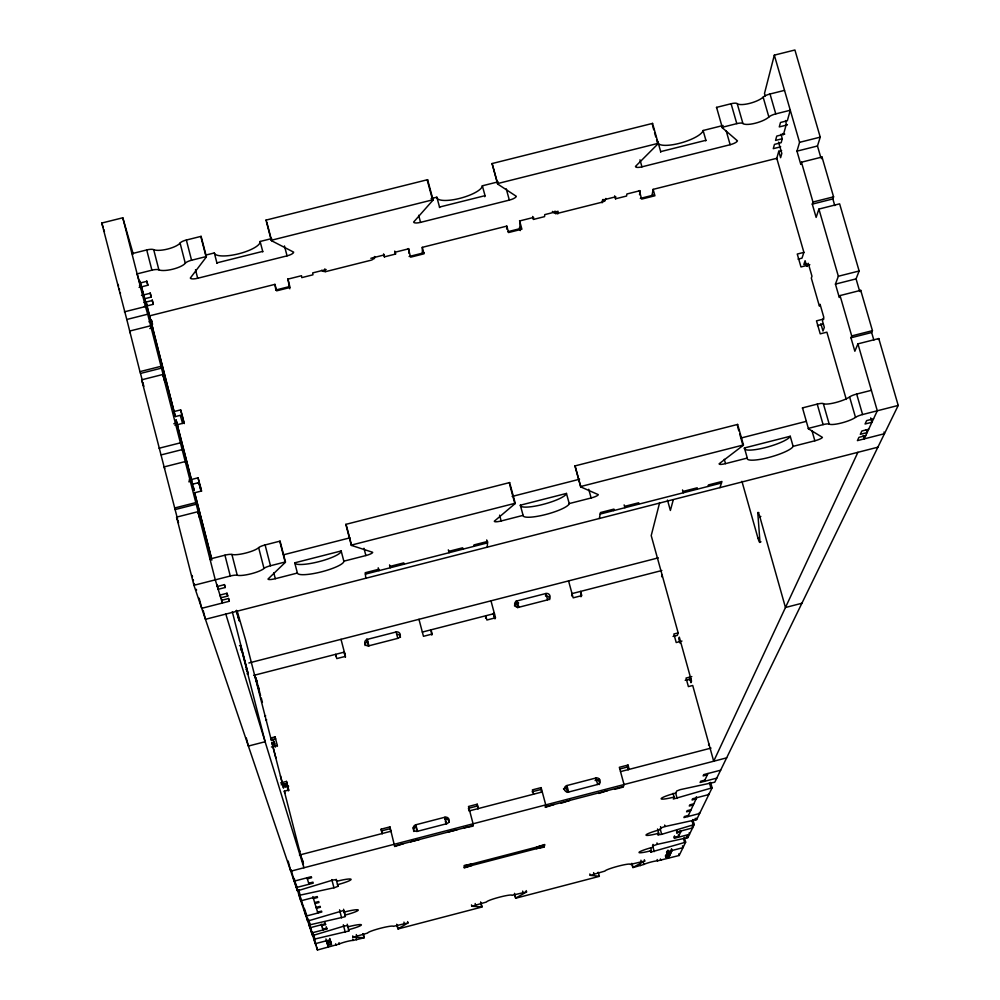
<?xml version="1.0" encoding="UTF-8"?>
<svg xmlns="http://www.w3.org/2000/svg" width="1000" height="1000" viewBox="0 0 1000 1000"><rect width="100%" height="100%" fill="white"/><g stroke="black" fill="none" stroke-linecap="round" stroke-linejoin="round"><path stroke-width="1.5" d="M448.35 831.988L457.05 829.725M462.65 549.237L462.688 547.8L449.1 551.275L449.1 552.7L448.338 549.862M464.3 827.837L472.975 826.162L473.088 823.787L468.512 806.475L477.225 804.212L478.375 808.538M473.95 546.337L474 544.913L487.575 541.438L487.275 547.175M472.275 865.362L464.25 867.95L464.338 865.438L472.362 863.85M485.613 618.263L485.75 615.763L486.887 620.013L495.525 617.788L490.975 600.825M506.65 229.075L506.812 226.112L422.275 247.35L422.4 253.162M477.887 808.938L477.225 804.212M557.812 213.938L558.075 211.275L544.738 214.625L544.562 216.625L533.462 219.425L533.612 217.425L520.275 220.775L519.75 228.7L507.788 231.713M692.862 819.525L694.237 824.538L661.675 834.338L658.062 834.862L658.725 833.275L657.55 828.975M602.125 202.812L602.487 200.125L615.8 196.775L615.5 198.812L626.575 196.025L626.9 193.988L640.2 190.65L639.513 194.713M347.225 924.212L348.862 930.975L348.587 929.7A13.575 1.462 -14.6 0 0 361.375 924.85A13.575 1.462 -14.6 0 0 347.887 926.85L347.512 925.562L344.05 926.1L312.562 935.575L309 925.037L344.762 916.812L345.337 916.413L343.575 909.262M571.638 595.875L572.025 593.6L661.85 570.513M541.55 792.4L541.112 787.625L532.4 789.875L533.562 794.2M652.025 195.463L653.125 189.363L776.787 158.3L803.9 252.375L801.988 258.163L798.025 259.163M536.287 848.688L544.175 847.125L544.7 844.5L536.575 847.113M599.35 518.488L600.462 512.55L613.975 509.1L613.675 510.588M554.075 804.488L545.288 807.362L545.75 804.9L541.112 787.625M561.312 802.613L561.175 803.225L569.975 800.362M567.525 792.387L566.362 788.088L566.925 785.537L595.9 778A3.375 3.337 18 0 1 600.037 780.387A3.375 3.337 18 0 1 597.65 784.475L568.663 792.013A3.375 3.35 15.4 0 1 564.525 789.613A3.375 3.35 15.4 0 1 566.925 785.537L568.663 792.013M638.4 504.263L638.75 502.762L625.237 506.213L624.913 507.713L624.138 504.888M659.663 502.575L651.213 535.6L678.162 632.913L677.362 635.35L673.062 636.45M820.837 157.55L817.475 146L820.238 137.15L794.912 50L774.325 55.138L764.5 93.45L765.225 95.938M673.225 499.988L670.375 510.462L667.475 500.05M776.513 159.262L778.763 151.263L781.612 150.55M780.975 134.262L782.275 138.737L781.162 142.7L774.463 144.388L773.275 148.675L780.7 146.812M598.875 792.837L598.7 793.475L607.537 790.588M661.612 576.737L662.113 574.975M696.787 489.325L697.237 487.8L683.75 491.25L683.312 492.775L682.525 489.95M834.788 205.588L832.85 198.938L833.575 196.838L822.013 157.037L801.45 162.2L800.788 164.363L796.963 151.15L799.575 142.338L774.325 55.138M614.763 788.713L614.562 789.35L623.212 787.1L624.038 784.538L619.338 767.3L628.025 765.05L629.2 769.35M708 486.463L708.475 484.925L721.95 481.475L719.963 487.625M296.15 884.4L298.962 895.4L334.55 887.65L337.912 886.35L337.575 884.65A14.375 1.725 -14.6 0 0 351.075 879.35A14.375 1.725 -14.6 0 0 336.763 881.3L336.275 879.613L332.8 880.075L297.413 890.837L193.938 585.3L176.588 517.125L197.875 511.712L199.75 517.9L162.812 374.487L141.662 379.825L177.537 518.987M628.162 769.887L627.388 767.038L628.025 765.05M821.488 158.663L822.013 157.037M859.712 291.425L856.062 278.888L859.137 270.988L839.625 203.85L818.9 209.075L816.137 217.413L812.288 204.125L812.975 202.025L801.45 162.2M807.2 266.425L808.25 263.3L811.975 276.238L811.325 278.137L819.4 306.163L820.075 304.312L823.812 317.3L822.463 320.95L824.325 327.425L822.975 331.037L820.85 323.638M873.838 340.087L871.65 332.525L872.438 330.662L860.725 290.325L840.037 295.575L839.3 297.5L835.438 284.113L838.35 276.25L818.9 209.075M689.212 679.95L689.775 678.425L690.962 682.688L691.525 681.175L679.325 637.137L678.787 638.75L679.963 643M860.238 291.537L860.725 290.325M673.075 793.35L674.087 797.038A14.3 1.713 -15.2 0 1 661.162 798.625A14.3 1.713 -15.2 0 1 675.788 793.037L676.712 790.987L680.263 789.638L714.788 782.188L898.213 405.438L878.775 338.562L857.925 343.862L854.85 351.25L850.962 337.788L851.712 335.925L840.037 295.575M650.6 847.887L651.35 850.65L650.738 852.087L650.362 850.713M694.237 824.538L687.875 837.6L657.038 844.412L653.512 845.688L652.788 847.262A13.5 1.45 -15.2 0 0 639.05 852.35A13.5 1.45 -15.2 0 0 651.35 850.65M710.6 782.387L712.1 787.825L696.637 819.613L664.475 826.663L661.05 827.925L660.263 829.625A13.987 1.562 -15.2 0 0 646.012 834.975A13.987 1.562 -15.2 0 0 658.725 833.275M674.087 797.038L673.35 799.025L712.1 787.825M878.375 339.487L878.775 338.562M708.512 744.975L708.938 744.038M669.013 854.8L669.388 856.15L665.775 857.1L665.825 854.812M670.738 853.275L667.1 854.225L666.963 851.237M671.2 850.1L671.575 851.462L667.925 852.412L667.987 850.1M689.087 832.925L689.475 834.325L674.438 838.25L674.513 835.837M680.3 830.525L680.688 831.938L676.888 832.938L676.975 830.487M678.2 837.275L681.162 830.913M704.287 781.375L707.975 773.487M857.913 452.312L713.7 761.225L692.712 685.475L688.4 686.6L686.038 678.05L691.787 676.562M631.725 863.562L632.825 867.6L643.938 864.425A7.475 0.775 -15.1 0 1 651 862.038A7.475 0.775 -15.1 0 1 657.525 860.875L679.175 855.487L685.65 842.188L684.325 837.35M480.613 902.188L481.863 906.925L471.863 906.25L486.5 902.013A13.213 1.4 -14.9 0 1 499.45 897.175A13.213 1.4 -14.9 0 1 512.05 895.337L526.538 891.912M337.938 886.312L336.2 879.375M599.25 876.263L590.212 875.337L604.913 871.087A13.2 1.388 -15.1 0 1 618.225 866.162A13.2 1.388 -15.1 0 1 630.375 864.438L644.712 861.038L633.025 867.438L631.925 863.388M353.113 937.237L367.675 933.05A13.25 1.4 -14.7 0 1 380.262 928.312A13.25 1.4 -14.7 0 1 393.312 926.363L408 922.938L398.075 928.812L397.025 924.75M131.95 253.65L146.725 249.95A7.212 2.1 -13.9 0 1 153.7 249.662A14.438 4.213 -14 0 0 167.587 249.062A14.438 4.213 -14 0 0 180.075 243.05A7.2 2.1 -14.1 0 1 186.35 240.037L201.1 236.35L206.337 256.537A7.225 2.062 -14.2 0 1 206.175 257.188L190.325 278.05A7.113 2 -14.1 0 0 197.688 278.263L287.062 255.85A7.1 2 -14.6 0 0 293.637 252.138L271.663 240.787A7.2 2.062 -14.5 0 1 271.275 240.275L265.988 220.113L427.587 179.688L433.025 199.75A7.188 2.062 -15.3 0 1 432.738 200.425L413.65 222.037A7.075 2 -15.2 0 0 420.562 222.362L509.338 200.1A7.075 1.988 -15.6 0 0 516.287 196.3L497.788 184.125A7.188 2.05 -15.6 0 1 497.525 183.588L492.038 163.562L652.55 123.4L658.188 143.338A7.188 2.037 -16.3 0 1 657.788 144.05L635.5 166.4A7.075 1.975 -16.2 0 0 641.95 166.838L730.15 144.713A7.075 1.963 -16.6 0 0 737.45 140.838L722.4 127.85L716.562 107.375L731.087 103.737A7.175 2.05 -16.7 0 1 737.225 103.637A14.375 4.125 -16.8 0 0 749.438 103.438A14.375 4.125 -16.8 0 0 763.138 97.15A7.175 2.05 -16.9 0 1 770.025 94L784.525 90.375M348.837 931.012L313.825 939.275L311.863 931.6M209.95 559.012L224.938 555.188A7.312 1.538 -14.2 0 1 231.912 554.462A14.65 3.075 -14.3 0 0 245.787 553.038A14.65 3.075 -14.3 0 0 258.65 547.65A7.312 1.538 -14.4 0 1 265.1 544.95L280.05 541.125L285.438 561.925A7.325 1.5 -14.4 0 1 285.238 562.425L267.987 579.075A7.212 1.45 -14.4 0 0 275.3 578.7L297.387 573.05A23.975 4.812 -14.5 0 0 321.388 571.862A23.975 4.812 -14.5 0 0 343.837 561.175L365.875 555.55A7.2 1.45 -14.7 0 0 372.688 552.312L351.625 545.462A7.312 1.5 -14.7 0 1 351.275 545.112L345.825 524.362L509.625 482.575L515.225 503.25A7.3 1.487 -15.2 0 1 514.888 503.775L494.312 521.225A7.188 1.438 -15.1 0 0 501.163 520.975L523.1 515.363A23.887 4.787 -15.3 0 0 545.55 514.55A23.887 4.787 -15.3 0 0 569.225 503.575L591.125 497.975A7.175 1.438 -15.4 0 0 598.312 494.65L580.825 486.938A7.287 1.487 -15.4 0 1 580.6 486.55L574.95 465.925L737.625 424.425L743.438 444.963A7.287 1.475 -15.9 0 1 742.975 445.525L719.125 463.775A7.175 1.425 -15.8 0 0 725.5 463.638L747.288 458.062A23.887 4.737 -16 0 0 768.213 457.625A23.887 4.737 -16 0 0 793.125 446.35L814.862 440.788A7.188 1.425 -16.1 0 0 822.425 437.375L808.462 428.8L802.5 407.887L817.225 404.125A7.275 1.5 -16.2 0 1 823.325 403.625A14.588 3.013 -16.3 0 0 835.487 402.6A14.588 3.013 -16.3 0 0 849.6 396.925A7.275 1.5 -16.3 0 1 856.675 394.062L871.375 390.325M363.2 933.7L364.25 937.775L353.2 940.413A7.512 0.787 -14.6 0 0 346.112 941.7A7.512 0.787 -14.6 0 0 339.387 944L317.45 950L313.825 939.275M298.962 895.4L307.65 921.062L342.987 910.675L343.938 910.7L345.337 916.413M650.775 852.163L685.65 842.188M308.7 920.775L308.387 919.287M298.1 890.65L298.463 891.663M307.65 921.062L306.725 917.412M720.688 770.188L703.737 774.6L703.15 775.875L707.375 774.775M307.337 878.85L311.613 877.738L311.3 876.688L294.137 881.162L291.238 869.8M308.688 883.238L312.925 882.138L313.225 883.162L296.312 887.562L294.163 879.163M704.875 780.138L700.688 781.225L700.113 782.463L716.838 778.112M313.412 898.587L317.5 897.525L317.225 896.562L300.8 900.837L298.975 893.7M696.112 798.9L692.062 799.95L692.6 798.787L708.825 794.562L708.55 793.55M314.65 902.6L318.7 901.55L318.988 902.487L314.938 903.538M693.825 803.8L689.812 804.85L689.287 805.987L693.288 804.95M464.325 865.95L544.587 845.025M464.263 867.45L544.275 846.6M316.125 907.387L320.138 906.338L320.4 907.262L316.4 908.3M691.087 809.65L687.125 810.688L686.612 811.8L690.575 810.775M317.587 912.138L321.55 911.1L321.812 912L305.988 916.125L303.975 908.25M688.375 815.462L684.463 816.488L683.95 817.588L699.613 813.5L699.338 812.525M677.362 831.912L692.588 827.938L692.2 826.513M324.95 922.325L325.562 924.6L321.725 925.6L321.362 924.175M674.9 837.25L678.675 836.263L678.288 834.862M326.262 926.725L326.863 928.975L311.675 932.938L310.038 926.55M668.363 851.462L682.987 847.65L682.487 845.825M329.738 938.438L330.325 940.588L326.637 941.55L325.925 938.938M667.525 853.275L671.175 852.325L670.612 850.288M327.1 943.037L330.775 942.075L330.012 939.237M327.587 944.625L331.25 943.675L331.475 944.438L327.825 945.387L327.3 943.337M666.2 856.175L669.825 855.225M280.625 782.913L286.462 781.4L287.025 783.337L281.212 784.837M685.2 680.337L690.938 678.85M287.325 784.4L284.65 785.088L285.163 786.85L287.838 786.162M288.625 786.225L287.2 786.587L286.887 785.512M225.812 614.087L303.925 867.775L284.3 791.162L288.675 790.037M382.163 833.8L381.175 829.163L389.925 826.888L394.688 846.525L403.35 843.688M381.413 830.925L390.125 828.662L389.925 826.888M477.125 806.062L468.438 808.325L469.2 811.2M532.1 791.787L540.775 789.525M620.175 768.9L627.388 767.038M299.438 855.025L391.05 831.225M469.65 810.8L542.263 791.938M620.513 771.612L711.038 748.088M413.062 827.913L415.962 827.163L415.812 824.788L444.925 817.225A3.388 3.362 -1.8 0 1 449.062 819.625A3.388 3.362 -1.8 0 1 446.637 823.725L417.525 831.287A3.388 3.362 -7.1 0 1 413.387 828.888A3.388 3.362 -7.1 0 1 415.812 824.788L417.525 831.287M447.837 818.875L444.938 819.638L444.925 817.225L446.637 823.725M563.475 788.838L566.362 788.088M595.2 780.588L599.525 779.463M726.7 757.85L290.763 871.188L288.175 861.038M394.637 845.95L473 825.575M545.4 806.75L623.413 786.462M240.512 649.912L241.562 649.65M758.812 512.562L757.788 512.825A5.675 0.762 75.7 0 1 759.825 516.712L760.85 516.45M248.837 662.987L658.35 557.85M246.038 669.65L247.062 669.375M741.925 481.312L757.962 538.162L758.975 537.9M396.125 631.975L367.25 639.4A3.362 3.3 -6.4 0 0 364.837 643.425A3.362 3.3 -6.4 0 0 368.925 645.788L397.8 638.362A3.35 3.3 -4 0 0 400.213 634.338A3.35 3.3 -4 0 0 396.125 631.975L397.8 638.362M518.675 602.987L516.888 603.438A3.337 3.275 5.4 0 0 514.487 605.887M247.05 673.825L248.175 673.863L240.463 645.175L265.125 741.737L248.375 746.05L246.312 737.975M757.962 538.162A5.613 0.737 75.6 0 0 759.975 542.062L760.987 541.8M253.625 675.413L344.35 652.1L344.825 655.25M422.337 632.062L494.387 613.55L494.162 616.875L493.413 614.062M518.85 607.263L547.6 599.875A3.35 3.287 7.4 0 0 549.975 595.862A3.35 3.287 7.4 0 0 545.875 593.513L517.137 600.9A3.35 3.287 5.4 0 0 514.75 604.913A3.35 3.287 5.4 0 0 518.85 607.263L517.137 600.9L516.888 603.438L516.2 600.913M256.775 684.075L257.538 683.875M264.913 716.087L265.688 715.888M265.95 720.1L266.712 719.9M275.05 736.9L270.688 738.025L271.3 740.1L275.65 738.975L275.05 736.9L277.475 746.125M678.162 632.913L673.85 634.025L676.213 642.537L681.95 641.05M801.938 603.25L785.462 607.5L759.825 516.712M272.062 740.288L273.538 739.9M272.688 742.913L274.163 742.525L274.5 743.688L272.325 744.338M273.188 744.325L274.137 744.075M271.438 747L277.25 745.5M283.587 554.775L349.95 537.837M512.15 496.438L579.562 479.225M741 438.025L806.075 421.413M193.938 585.3L230.275 576.013A7.325 1.487 -14.3 0 1 237.25 575.262A14.663 3 -14.3 0 0 251.125 573.775A14.663 3 -14.3 0 0 264 568.425A7.312 1.487 -14.4 0 1 270.475 565.75L285.438 561.925M351.275 545.112L515.225 503.25M580.6 486.55L743.438 444.963M898.213 405.438L862.588 414.538A7.287 1.462 -16.3 0 0 855.5 417.375A14.6 2.938 -16.2 0 1 841.363 423.013A14.6 2.938 -16.2 0 1 829.2 424.087A7.287 1.462 -16.2 0 0 823.1 424.625L808.363 428.387A7.3 1.462 -16.2 0 0 808.462 428.8M297.387 573.05L294.738 562.825L341.163 550.962L343.837 561.175M523.1 515.363L520.337 505.2L566.45 493.425L569.225 503.575M747.288 458.062L744.438 447.962L790.238 436.262L793.125 446.35M217.325 586.487L224.375 584.675L225.212 587.5L218.188 589.288L217.062 584.875M873.55 418.825L866.625 420.6L865.062 424L871.95 422.238L870.7 417.9M219.963 595.075L226.938 593.288L227.75 596.038L220.812 597.812L220.062 594.913M868.675 429.25L861.85 431L860.312 434.325L867.125 432.575L866.3 429.725M221.575 600.312L228.5 598.55L229.3 601.263L201.725 608.312L199.15 598.188M865.713 435.613L858.925 437.35L857.412 440.625L884.463 433.713L883.975 432.05M365.375 574.125L487.5 542.875L486.7 539.938M600.175 514.05L721.45 483.013M877.887 447.2L205.45 619.3L203.188 610.438M239.5 645.738L240.538 645.462M159.075 448.237L180.287 442.875M838.35 276.25L859.137 270.988M161.238 454.888L182.288 449.562M835.438 284.113L856.062 278.888M188.975 480.125L198.025 477.825L199.375 482.463L191.875 484.375M823.888 318.988L816.488 320.863L820.225 333.85L826.888 332.163L846.287 399.438M188.787 481.788L191.688 481.05L180.562 437.8L176.713 423.013L173.812 423.75M817.45 325.562L823.337 324.062M197.85 483.113L198.875 482.85L201.012 490.138M211.838 560.163L194.613 492.762L201.4 491.037L198.025 477.825M174.625 508L195.775 502.625M851.712 335.925L872.438 330.662M175.138 509.562L196.25 504.2M850.962 337.788L871.65 332.525M133.25 254.075L122.788 217.787L101.788 223.038L126.788 319.475L147.713 314.212L164.95 381.662L162.812 374.487M796.963 151.15L817.475 146M326.138 269.538L312.7 272.9L312.95 274.812L301.775 277.625L301.512 275.712L288.075 279.088L289.212 286.637L275.637 290.05M370.863 258.3L384.275 254.925L384.387 256.863L395.538 254.062L395.438 252.125L408.837 248.762L409 253.412M287.787 278.837L290.062 287.462L276.637 290.837L274.938 284.363L149.412 315.887L175.35 416.575L182.075 414.875L184.3 423.575M149 321.875L152.012 321.112M409.113 256.512L424.062 252.75M640.337 198.4L653.962 194.975M149.8 328.55L152.6 327.6M126.788 319.475L139.938 371.625L160.95 366.337M812.975 202.025L833.575 196.838M139.938 371.625L140.512 373.425L161.488 368.137M812.288 204.125L832.85 198.938M173.863 411.587L180.637 409.888L182.075 414.875M803.9 252.375L797.262 254.05L800.975 266.95L809.825 264.713M806.65 263.812L803.825 264.525L805.1 260.7L806.725 266.325M174.963 425.288L183.988 423L180.637 409.888M205.613 255.125L214.325 252.95A23.613 6.775 -14.3 0 0 238.5 253.837A23.613 6.775 -14.3 0 0 260.113 241.475L271.7 238.575M431.087 198.65L436.85 197.2A23.525 6.737 -15.4 0 0 459.525 198.438A23.525 6.737 -15.4 0 0 482.337 185.8L498.175 181.838M660.65 152.137A23.537 6.6 -16.4 0 1 660.688 151.625L657.913 141.825A23.525 6.662 -16.5 0 0 679.087 143.412A23.525 6.662 -16.5 0 0 703.1 130.5L723.112 125.487M206.337 256.537L191.562 260.238A7.212 2.062 -14.1 0 0 185.287 263.238A14.45 4.138 -14 0 1 172.775 269.2A14.45 4.138 -14 0 1 158.887 269.85A7.212 2.062 -13.9 0 0 151.912 270.175L137.113 273.888L139.812 283.075L146.762 281.337L147.875 285.238L139.125 287.438M271.275 240.275L433.025 199.75M497.525 183.588L658.188 143.338M786.825 125.025L779.275 126.925L780.5 122.475L787.325 120.763L790.275 110.25L775.763 113.888A7.188 2.013 -16.9 0 0 768.875 117.013A14.387 4.05 -16.8 0 1 755.138 123.263A14.387 4.05 -16.8 0 1 742.925 123.513A7.175 2.025 -16.7 0 0 736.8 123.637L722.262 127.287A7.188 2.025 -16.7 0 0 722.4 127.85M214.325 252.95L216.9 262.875L262.712 251.388L260.113 241.475M439.588 207.55A23.537 6.675 -15.4 0 1 439.525 207.062L485.037 195.662L482.337 185.8M660.688 151.625L705.888 140.3L703.1 130.5M139.475 285.387L140.762 285.062L141 285.95M139.575 287.062L140.875 286.737L143.363 295.2L141.688 288.525M787.425 124.625L786.15 124.938L783.5 134.388A5.288 0.862 76.6 0 1 782.475 133.55M141.488 295.45L150.175 293.275L151.263 297.075L144.412 298.8L139.675 280.812M784.762 134.075L776.75 136.075L775.55 140.425L782.275 138.737M144.05 302.5L152.25 300.55L153.325 304.312L144.25 306.588M124.375 311.85L145.463 306.55L147.713 314.212M799.575 142.338L820.238 137.15M314.5 939.1L314.275 938.312M314.825 939.025L313.825 934.825M300.087 895.138L298.75 889.613M353.1 940.413L352.75 939.062M194.525 584.475L194.213 583.488M196.213 589.5L196.5 590.3L196.325 589.438M300.087 896.137L302.55 904.538M314.662 940.425L315.212 942.038M304.25 908.15L306.7 915.438M309.062 922.45L309.513 923.8M313.5 935.925L313.25 934.925L313.5 935.65M176.588 517.125L177.488 519.825M177.738 520.588L178.5 522.888M164.7 468.537L164.175 466.9L185.287 461.55L185.775 463.188M141.662 379.825L143.525 385.625M143.812 386.512L143.737 386.112M130.213 332.938L129.613 331.062L150.6 325.788L151.15 327.675M120.275 292.575L120.487 293.263M101.788 223.038L103.125 227.35M103.8 229.488L104.462 231.625M307.013 877.812L309 884.262M321.475 924.762L323.075 929.963M326.4 940.775L328.363 947.15L327.95 945.562M299.462 850.375L299.812 851.513M302.325 859.688L302.65 860.788M300.587 854.725L303.412 863.962L302.688 861.112M194.613 492.762L211.45 557.85M284.3 791.162L284.875 793.062M187.375 464.738L187.85 466.312M280.45 775.825L282.85 785.062L282.462 783.787M193.375 487.638L194.288 490.7L176.025 419.75L177 423.05M283.188 786.812L283.575 788.1L271.775 742.288L272.188 743.662M176.713 423.013L177.7 426.3M273.288 747.95L275.887 757.887L275.688 757.212M325.562 924.6L325.312 923.763L309.925 927.775L308.087 920.6M326.863 928.975L326.625 928.15L322.812 929.137L322.45 927.712M330.325 940.588L330.1 939.812L315.312 943.675L313.663 937.237M330.775 942.075L330.538 941.3L326.863 942.262L326.5 940.888M147.375 306.462L146.062 302L175.35 416.575M151.275 319.837L152.575 324.3M236.188 610.612L239.188 620.875L236.488 610.337M255.875 678L257.413 683.275M139.575 281.025L140.363 283.712M140.475 284.1L140.762 285.062M144.412 298.8L145.425 302.262M151.012 321.362L140.75 283.962M254.587 675.163L258.275 687.763M260.575 695.612L258.062 686.525M273.95 741.312L275.587 746.925M151.613 324.212L152.475 327.15M255.675 679.438L256.125 680.962M180.512 416.238L182.625 423.525M237.075 610.725L245.475 639.612L271.3 740.1M857.925 343.862L877.3 410.788L864.175 438.888L863.225 435.575M770.025 94L775.763 113.888M856.675 394.062L862.588 414.538M778.562 142.162L781.812 153.438L780.612 157.688L778.763 151.263M763.138 97.15L768.875 117.013M849.6 396.925L855.5 417.375M737.225 103.637L742.925 123.513M823.325 403.625L829.2 424.087M731.087 103.737L736.8 123.637M817.225 404.125L823.1 424.625M726.15 130.725L730.15 144.713M811.975 430.712L814.862 440.788M652.55 125.538L653.763 129.8M654.562 132.65L655.775 136.925M656.575 139.775L657.788 144.05M737.588 426.463L738.838 430.863M739.663 433.787L742.975 445.525M301.212 900.55L300.938 899.538M653.125 189.363L654.938 195.763L641.663 199.1L639.263 190.562M639.975 159.825L641.95 166.838M724.287 459.3L725.5 463.638M248.075 673.562L232.3 611.725M614.675 195.85L615.5 198.812M555.013 211.062L555.763 213.8M709.412 782.712L710.925 788.162M696.388 796.712L696.663 797.725L687.875 816.562L687.6 815.588M532.65 216.45L533.462 219.425M696.237 818.162L696.637 819.613M695.138 818.438L695.537 819.875M691.95 820.55L693.138 824.837M519.55 220.625L521.9 229.2L508.575 232.55L506.812 226.112M675.65 793L677.138 798.438M687.3 835.512L687.875 837.6M519.438 227.587L520.262 230.588M686.438 836.462L686.825 837.862M506.25 188.837L509.338 200.1M588.737 489.288L591.125 497.975M683.438 838.337L684.575 842.487M676.5 831.513L676.888 832.938M497.788 184.125L492.3 164.112A7.175 2.087 -15.6 0 1 492.038 163.562M580.825 486.938L575.163 466.312A7.287 1.525 -15.4 0 1 574.95 465.925M674.062 836.85L674.438 838.25M678.737 853.913L679.175 855.487M671.525 848.688L672.025 850.512L668.375 858.312L667.825 856.3M664.65 825.062L665.037 826.513M667.55 851.05L667.925 852.412M660.537 826.6L660.938 828.05M660.113 828.625L661.675 834.338M666.538 852.188L667.1 854.225M665.4 855.75L665.775 857.1M657.675 833.4L658.062 834.825M656.988 842.913L657.375 844.312M660.425 858.95L660.788 860.3M653.037 844.388L653.413 845.788M657.163 859.525L657.525 860.875M652.537 845.4L654.225 851.612M580.95 596.775L580.638 591.388L581.8 595.625L573.175 597.837L568.562 580.9M644.35 859.737L644.712 861.1M643.575 863.075L643.938 864.425M640.913 860.225L641.275 861.587M640.05 864.275L640.413 865.612M547.6 599.875L545.875 593.513L545.538 596.087A3.337 3.275 7.4 0 1 549.7 599.65M595.9 778L597.65 784.475M436.85 197.2L439.525 207.062M432.738 200.425L427.312 180.375A7.188 2.087 -15.3 0 0 427.587 179.688M509.7 484.588L514.888 503.775M598.162 872.212L599.362 876.35L515.588 898.238L514.513 894.175M418.65 215.312L420.562 222.362M499.588 515.163L501.163 520.975M593.625 872.575L593.987 873.938M422.275 247.35L424.012 253.8L410.637 257.162L408.325 248.562M589.837 873.975L590.212 875.337M516.237 602.175L517.75 607.8M493.462 613.225L494.975 618.862M394.738 251.088L395.538 254.062M383.587 253.888L384.387 256.863M526.2 890.6L526.562 891.963L515.763 898.075L514.5 893.337M119.537 290.025L119.175 288.637M522.638 891.112L523 892.475M431.8 635.1L430.988 629.837L432.113 634.087L423.462 636.312L418.963 619.312M324.812 268.875L325.538 271.625M141.425 287.538L139.475 281.438M314.5 939.812L314.088 937.6L314.513 939.287M301.275 899.45L301.475 900.212M480.763 902.275L482.013 907L397.938 928.975L396.712 924.225M389.538 564.9L390.288 567.75L390.175 566.35L403.787 562.875L403.862 564.275M475.188 903.512L475.538 904.875M471.5 904.887L471.863 906.25M445.312 821.075L446.075 823.95M378.212 567.8L378.963 570.65L378.837 569.25L365.225 572.737L365.812 578.25M284.45 245.938L287.062 255.85M363.963 548.263L365.875 555.55M288.65 284.5L289.775 288.788M266.75 222.075L271.663 240.787M351.625 545.462L346.175 524.725A7.3 1.538 -14.7 0 1 345.825 524.362M368.925 645.788L367.25 639.4L367.525 641.812A3.35 3.287 -6.4 0 0 365.062 645.537M366.688 639.075L368.537 646.137M415.962 827.163L417.1 831.475M341.012 639.325L345.462 656.363L336.788 658.587L335.675 654.325L336.062 656.688M344.338 653.05L345.45 657.3M390.125 828.662L390.875 831.538M407.638 921.562L408 922.938M381.175 829.163L382.312 833.487M403.938 922.125L404.3 923.487M193.45 580.6L193.188 579.6M206.175 257.188L200.95 237.013A7.212 2.1 -14.1 0 0 201.1 236.35M285.238 562.425L279.85 541.638A7.325 1.538 -14.4 0 0 280.05 541.125M195.487 269.75L197.688 278.263M273.788 572.85L275.3 578.7M186.35 240.037L191.562 260.238M265.1 544.95L270.475 565.75M363.025 933.637L364.075 937.7L353.1 937.275L352.75 935.9M180.075 243.05L185.287 263.238M258.65 547.65L264 568.425M356.325 934.562L356.675 935.925M356.238 938.425L356.587 939.775M331.838 879.587L333.95 887.812M339.55 909.837L341.587 917.85M343.338 924.775L345.25 932.288M339.038 942.638L339.387 944M335.675 943.787L336.025 945.15M153.7 249.662L158.887 269.85M231.912 554.462L237.25 575.262M330.9 942.3L331.475 944.438M286.462 781.4L288.863 790.5M286.863 785.25L288.288 790.85M273.962 741.587L274.525 743.763M317.613 912.05L317.863 913.037L312.85 896.612M272.825 738.962L274.913 746.812M284.413 783.888L285.163 786.85M146.725 249.95L151.912 270.175M224.938 555.188L230.275 576.013M258.175 685.9L259.337 690.4M261.25 697.913L262.413 702.412M255.925 678.175L257.35 683.737M255.85 678.075L259.413 692.025M199.75 483.925L201.612 491.225M152.162 299.775L153.325 304.312M228.562 598.375L229.3 601.263M150.175 292.838L151.263 297.075M198.875 482.85L201.05 491.312M227.013 593.138L227.75 596.038M146.788 280.95L147.875 285.238M224.45 584.55L225.212 587.5M315.7 943.138L316.175 944.975M316.625 946.737L317.45 950M313.1 933.162L313.637 935.275M313.263 934.938L313.525 935.962M313.875 937.337L314.488 939.737M312.162 931.612L312.488 932.638M312.962 934.475L313.55 936.775M309 920.425L310.113 924.762M311.15 928.8L311.5 930.2M310.225 926.425L310.587 927.825M310.763 928.525L312.562 935.575M308.95 922.3L309.5 924.425M307.362 917.725L307.538 918.45M306.225 914.2L306.413 914.912M307.15 917.812L307.525 919.25M307.887 920.7L309 925.037M305.225 911.575L305.413 912.312M305.975 914.5L306.537 916.688M303.212 905.3L303.463 906.287M300.425 897.562L300.15 896.475M294.212 878.325L297.413 890.837M221.55 599.65L222.413 603.025L215.275 579.85L197.875 511.712M122.788 217.787L145.463 306.55M118.537 286.175L118.088 284.4M140.512 373.425L142.45 381.037M142.875 382.725L143.525 385.275M177.975 520.7L178.412 522.413M302.05 902.438L302.488 904.237M192.475 576.788L192.15 575.5M343.95 910.725L344.275 912.05A14.062 1.575 -14.6 0 1 358.263 910.025A14.062 1.575 -14.6 0 1 345.025 915.113M274.938 284.363L275.863 289.988M757.788 512.825L759.975 542.062M410.613 841.8L419.325 839.538M413.875 831.513A3.375 3.35 -7.2 0 1 413.512 830.662M413.425 829.4A3.375 3.35 -7.2 0 1 415.925 826.575M444.938 819.038A3.375 3.35 -1.9 0 1 449.162 822.35M564.175 789.613A3.362 3.337 15.4 0 1 566.5 787.45M595.375 779.95A3.362 3.325 18 0 1 599.325 784.55M396.587 634.35A3.337 3.287 -4 0 1 400.475 637.362M785.6 120.525A5.4 0.887 76.7 0 1 786.25 125.237M509.625 482.575A7.287 1.525 -15.2 0 1 509.3 483.113M737.625 424.425A7.287 1.512 -15.9 0 1 737.175 425M802.6 408.312A7.287 1.512 -16.2 0 1 802.5 407.887M790.238 436.262A23.875 4.8 -16 0 1 765.375 447.587A23.875 4.8 -16 0 1 744.438 447.962M566.45 493.425A23.875 4.85 -15.3 0 1 542.8 504.45A23.875 4.85 -15.3 0 1 520.337 505.2M341.163 550.962A23.963 4.875 -14.5 0 1 318.75 561.7A23.963 4.875 -14.5 0 1 294.738 562.825M266.375 220.637A7.2 2.1 -14.5 0 1 265.988 220.113M652.55 123.4A7.175 2.075 -16.3 0 1 652.15 124.113M716.712 107.963A7.188 2.062 -16.7 0 1 716.562 107.375M705.888 140.3A23.537 6.6 -16.4 0 1 705.713 140.838M485.037 195.662A23.537 6.675 -15.4 0 1 484.762 196.725M262.712 251.388A23.613 6.713 -14.4 0 1 262.738 251.887M217.062 263.337A23.613 6.713 -14.4 0 1 216.9 262.875M321.562 270.3A5.188 5.012 -3.9 0 0 326.35 271.45L371 260.225A5.188 5 -2.2 0 0 374.762 256.488M552.388 211.412A5.162 4.975 4.8 0 0 557.875 213.287L602.212 202.15A5.162 4.963 6.3 0 0 605.913 198.438M373.6 257.488A5.15 4.975 -2.2 0 1 374.562 258.637M603.05 199.425A5.138 4.938 6.3 0 1 604.675 201.312"/></g></svg>
